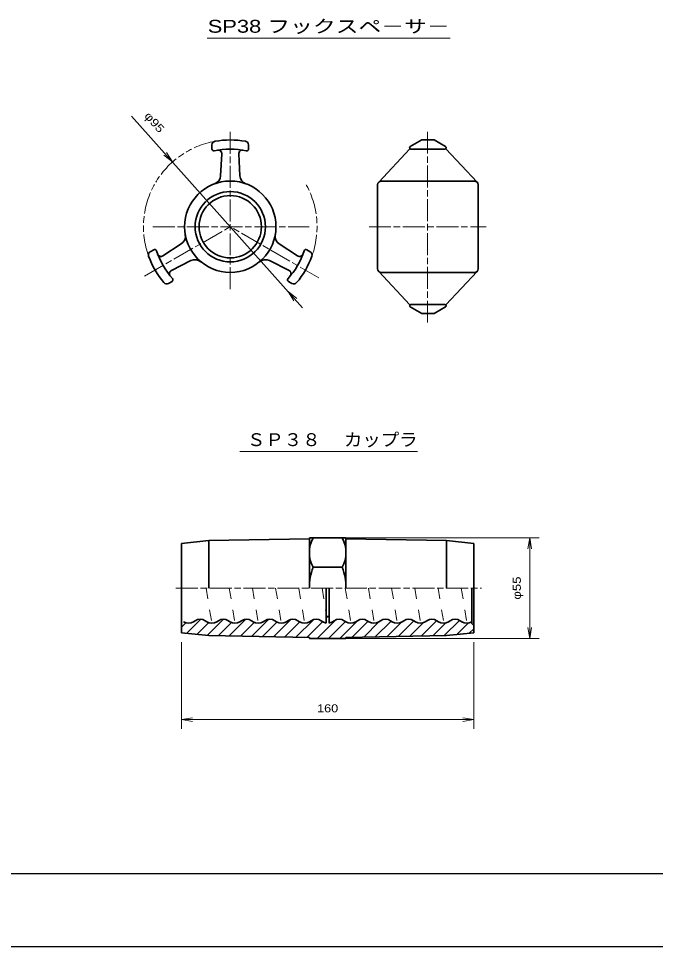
# Model space of a CAD drawing. Units: millimetres at full size, sheet at 1:1; details may follow other scales. Extents: x 0 to 1680, y -15 to 1188.
# Drawn here: x 783 to 1132, y 0 to 508 of the extents above; entities that cross this region are included whole.
import ezdxf
from ezdxf.enums import TextEntityAlignment as Align

# ---------------------------------------------------------------- set-up
doc = ezdxf.new("R2010")
doc.units = ezdxf.units.MM
for name, pattern in [('CHAIN', [18.5, 12, -1.5, 3.5, -1.5]), ('CHAIN_DOUBLE_DASH', [23.5, 12, -1.5, 3.5, -1.5, 3.5, -1.5]), ('DASHED_SPACED', [12, 6, -6])]:
    doc.linetypes.add(name, pattern=pattern)
for name, color, linetype, lineweight in [('1 外形線', 7, 'Continuous', 35), ('2 細線', 3, 'Continuous', 20), ('3 隠れ線', 2, 'DASHED_SPACED', 13), ('4 中心線', 1, 'CHAIN', 15), ('5 想像線', 6, 'CHAIN_DOUBLE_DASH', 13), ('6 寸法線', 4, 'Continuous', 13), ('7 枠・タイトル', 7, 'Continuous', 25), ('DEFPOINTS_8', 7, 'Continuous', 25)]:
    doc.layers.add(name, color=color, linetype=linetype, lineweight=lineweight)
doc.styles.add('ＭＳ Ｐゴシック', font='')
doc.styles.get('ＭＳ Ｐゴシック').set_extended_font_data('MS PGothic')

# ---------------------------------------------------------------- blocks, each defined once
blk = doc.blocks.new('open_arrow')
at = {"color": 0, "linetype": 'Continuous', "lineweight": -2}
blk.add_lwpolyline([(7.5, 1.25), (0, 0), (7.5, -1.25)], dxfattribs=at)

msp = doc.modelspace()

# ---------------------------------------------------------------- linework, layer by layer
at = {"layer": '1 外形線'}
for p, q in [((889.347, 436.47), (889.347, 438.702)), ((909.347, 436.47), (909.347, 438.702)), ((1004.134, 441.411), (997.888, 437.807)), ((1010.905, 441.411), (1004.134, 441.411)), ((1010.905, 441.411), (1017.151, 437.807)), ((894.712, 433.753), (894.044, 421.81)), ((904.651, 421.81), (903.983, 433.753)), ((997.732, 436.638), (980.605, 418.325)), ((998.27, 436.411), (1016.77, 436.411)), ((1017.307, 436.638), (1034.434, 418.325)), ((980.02, 416.911), (980.02, 393.911)), ((1033.02, 418.911), (982.02, 418.911)), ((1035.02, 393.911), (1035.02, 416.911)), ((980.02, 370.911), (980.02, 393.911)), ((1035.02, 393.911), (1035.02, 370.911)), ((855.542, 380.222), (857.477, 381.336)), ((872.526, 384.51), (862.517, 378.008)), ((926.16, 384.555), (936.169, 378.005)), ((943.137, 380.176), (941.204, 381.292)), ((877.829, 375.376), (867.155, 369.983)), ((920.856, 375.369), (931.533, 369.976)), ((997.732, 351.184), (980.605, 369.497)), ((1033.02, 368.911), (982.02, 368.911)), ((1017.307, 351.184), (1034.434, 369.497)), ((865.549, 362.864), (867.483, 363.98)), ((933.137, 362.855), (931.204, 363.972)), ((998.27, 351.411), (1016.77, 351.411)), ((1004.134, 346.411), (997.888, 350.016)), ((1010.905, 346.411), (1004.134, 346.411)), ((1010.905, 346.411), (1017.151, 350.016)), ((962.661, 223.623), (942.661, 223.623)), ((942.661, 196.123), (942.661, 223.623)), ((962.661, 196.123), (962.661, 223.623)), ((887.661, 222.123), (872.661, 220.623)), ((872.661, 171.623), (872.661, 220.623)), ((942.661, 223.123), (887.661, 222.123)), ((887.661, 222.123), (887.661, 196.123)), ((1017.661, 222.123), (962.661, 223.123)), ((1017.661, 222.123), (1017.661, 196.123)), ((1032.661, 220.623), (1017.661, 222.123)), ((1032.661, 171.623), (1032.661, 220.623)), ((960.661, 207.514), (944.661, 207.514)), ((951.911, 196.123), (951.911, 176.944)), ((953.411, 196.123), (953.411, 176.925)), ((1031.661, 176.673), (1031.661, 196.123)), ((880.151, 178.272), (879.247, 177.684)), ((885.597, 178.272), (886.501, 177.684)), ((892.851, 178.272), (891.947, 177.684)), ((898.297, 178.272), (899.201, 177.684)), ((905.551, 178.272), (904.647, 177.684)), ((910.997, 178.272), (911.901, 177.684)), ((918.251, 178.272), (917.347, 177.684)), ((923.697, 178.272), (924.601, 177.684)), ((930.951, 178.272), (930.047, 177.684)), ((936.397, 178.272), (937.301, 177.684)), ((943.651, 178.272), (942.747, 177.684)), ((949.097, 178.272), (950.001, 177.684)), ((951.911, 180.623), (953.411, 180.623)), ((956.225, 178.272), (955.321, 177.684)), ((961.671, 178.272), (962.575, 177.684)), ((968.925, 178.272), (968.021, 177.684)), ((974.371, 178.272), (975.275, 177.684)), ((981.625, 178.272), (980.721, 177.684)), ((987.071, 178.272), (987.975, 177.684)), ((994.325, 178.272), (993.421, 177.684)), ((999.771, 178.272), (1000.675, 177.684)), ((1007.025, 178.272), (1006.121, 177.684)), ((1012.471, 178.272), (1013.375, 177.684)), ((1019.725, 178.272), (1018.821, 177.684)), ((1025.171, 178.272), (1026.075, 177.684)), ((1031.661, 177.775), (1031.521, 177.684)), ((1031.661, 176.673), (1032.661, 175.673)), ((887.661, 170.123), (872.661, 171.623)), ((887.661, 170.123), (942.661, 169.123)), ((942.661, 168.623), (942.661, 169.123)), ((962.661, 168.623), (942.661, 168.623)), ((962.661, 169.123), (1017.661, 170.123)), ((962.661, 168.623), (962.661, 169.123)), ((1017.661, 170.123), (1032.661, 171.623))]:
    msp.add_line(p, q, dxfattribs=at)
for radius in [25, 19.245, 17.045]:
    msp.add_circle((899.347, 393.911), radius, dxfattribs=at)
for centre, radius, start, end in [((891.347, 438.702), 2, 100.12662, 180), ((899.347, 393.911), 47.5, 79.87338, 100.12662), ((907.347, 438.702), 2, 0, 79.87338), ((998.27, 437.161), 0.75, 119.38061, 270), ((1016.77, 437.161), 0.75, 270, 60.61939), ((890.347, 436.47), 1, 180, 281.94054), ((899.347, 393.911), 42.5, 78.05946, 101.94054), ((892.715, 433.864), 2, 356.79773, 99.42516), ((905.979, 433.864), 2, 80.57484, 183.20227), ((908.347, 436.47), 1, 258.05946, 0), ((889.051, 422.089), 5, 290.07144, 356.79773), ((909.643, 422.089), 5, 183.20227, 249.92856), ((982.02, 416.911), 2, 90, 180), ((1033.02, 416.911), 2, 0, 90), ((869.803, 388.703), 5, 303.00732, 9.99778), ((928.898, 388.739), 5, 170.07144, 236.79773), ((857.976, 380.47), 1, 17.99907, 119.93961), ((940.704, 380.426), 1, 60, 161.94054), ((856.541, 378.489), 2, 119.93961, 199.81299), ((899.347, 393.911), 47.5, 199.81299, 220.11194), ((899.347, 393.911), 42.5, 197.99907, 221.92586), ((861.428, 379.685), 2, 200.56422, 303.00732), ((880.083, 370.913), 5, 50.0497, 116.80383), ((918.602, 370.906), 5, 63.20227, 129.92856), ((899.347, 393.911), 42.5, 318.05946, 341.94054), ((899.347, 393.911), 47.5, 319.87338, 340.12662), ((937.264, 379.678), 2, 236.79773, 339.42516), ((942.137, 378.444), 2, 340.12662, 60), ((982.02, 370.911), 2, 180, 270), ((1033.02, 370.911), 2, 270, 0), ((868.057, 368.198), 2, 116.80383, 219.41184), ((930.632, 368.191), 2, 320.57484, 63.20227), ((864.549, 364.596), 2, 220.11194, 299.98531), ((866.983, 364.846), 1, 299.98531, 41.92586), ((931.704, 364.838), 1, 138.05946, 240), ((934.137, 364.587), 2, 240, 319.87338), ((998.27, 350.661), 0.75, 90, 240.61939), ((1016.77, 350.661), 0.75, 299.38061, 90), ((959.88, 215.568), 17.219, 152.11024, 207.88976), ((945.442, 215.568), 17.219, 332.11024, 27.88976), ((976.099, 196.123), 33.438, 160.08312, 180), ((929.223, 196.123), 33.438, 0, 19.91688), ((882.874, 174.078), 5, 57.00469, 122.99531), ((895.574, 174.078), 5, 57.00469, 122.99531), ((908.274, 174.078), 5, 57.00469, 122.99531), ((920.974, 174.078), 5, 57.00469, 122.99531), ((933.674, 174.078), 5, 57.00469, 122.99531), ((946.374, 174.078), 5, 57.00469, 122.99531), ((958.948, 174.078), 5, 57.00469, 122.99531), ((971.648, 174.078), 5, 57.00469, 122.99531), ((984.348, 174.078), 5, 57.00469, 122.99531), ((997.048, 174.078), 5, 57.00469, 122.99531), ((1009.748, 174.078), 5, 57.00469, 122.99531), ((1022.448, 174.078), 5, 57.00469, 122.99531), ((876.524, 181.878), 5, 237.00469, 302.99531), ((889.224, 181.878), 5, 237.00469, 302.99531), ((901.924, 181.878), 5, 237.00469, 302.99531), ((914.624, 181.878), 5, 237.00469, 302.99531), ((927.324, 181.878), 5, 237.00469, 302.99531), ((940.024, 181.878), 5, 237.00469, 302.99531), ((952.724, 181.878), 5, 237.00469, 260.6437), ((952.598, 181.878), 5, 279.3563, 302.99531), ((965.298, 181.878), 5, 237.00469, 302.99531), ((977.998, 181.878), 5, 237.00469, 302.99531), ((990.698, 181.878), 5, 237.00469, 302.99531), ((1003.398, 181.878), 5, 237.00469, 302.99531), ((1016.098, 181.878), 5, 237.00469, 302.99531), ((1028.798, 181.878), 5, 237.00469, 302.99531)]:
    msp.add_arc(centre, radius, start, end, dxfattribs=at)
at = {"layer": '2 細線'}
for p, q in [((875.463, 171.343), (883.189, 179.068)), ((889.269, 172.774), (895.573, 179.078)), ((906.284, 177.414), (907.936, 179.067)), ((910.943, 169.7), (920.272, 179.028)), ((923.097, 169.479), (932.574, 178.955)), ((935.25, 169.258), (944.824, 178.832)), ((946.99, 168.623), (957.085, 178.718)), ((951.911, 179.731), (952.803, 180.623)), ((953.177, 168.623), (962.371, 177.817)), ((959.364, 168.623), (969.151, 178.41)), ((966.114, 169.186), (974.874, 177.945)), ((972.416, 169.3), (980.946, 177.831)), ((978.718, 169.415), (987.376, 178.073)), ((991.321, 169.644), (999.879, 178.202)), ((1003.925, 169.873), (1012.38, 178.329)), ((1016.528, 170.102), (1024.875, 178.449)), ((872.661, 174.727), (875.037, 177.104)), ((881.088, 170.78), (887.494, 177.187)), ((886.713, 170.218), (889.269, 172.774)), ((892.713, 170.031), (899.961, 177.279)), ((898.79, 169.921), (906.284, 177.414)), ((906.962, 171.905), (912.438, 177.381)), ((917.02, 169.589), (924.923, 177.492)), ((929.173, 169.368), (937.417, 177.611)), ((941.327, 169.147), (949.918, 177.738)), ((985.019, 169.529), (992.859, 177.369)), ((997.623, 169.759), (1005.009, 177.145)), ((1010.226, 169.988), (1017.252, 177.013)), ((1023.3, 170.687), (1029.548, 176.934)), ((1030.174, 171.374), (1032.661, 173.861)), ((904.867, 169.81), (906.962, 171.905))]:
    msp.add_line(p, q, dxfattribs=at)
at = {"layer": '3 隠れ線'}
for p, q in [((886.082, 196.123), (889.257, 176.878)), ((898.782, 196.123), (901.957, 176.878)), ((911.482, 196.123), (914.657, 176.878)), ((924.182, 196.123), (927.357, 176.878)), ((936.882, 196.123), (940.057, 176.878)), ((949.582, 196.123), (951.911, 182.009)), ((962.282, 196.123), (965.457, 176.88)), ((974.982, 196.123), (978.157, 176.88)), ((987.682, 196.123), (990.857, 176.88)), ((1000.382, 196.123), (1003.557, 176.88)), ((1013.082, 196.123), (1016.257, 176.88)), ((1025.782, 196.123), (1028.957, 176.88))]:
    msp.add_line(p, q, dxfattribs=at)
at = {"layer": '4 中心線'}
for p, q in [((899.347, 359.769), (899.347, 445.968)), ((1007.385, 341.411), (1007.385, 446.411)), ((852.395, 366.871), (899.347, 393.911)), ((857.049, 393.911), (942.485, 393.911)), ((947.915, 365.871), (899.347, 393.911)), ((975.293, 393.911), (1039.477, 393.911)), ((869.615, 196.123), (1036.858, 196.123))]:
    msp.add_line(p, q, dxfattribs=at)
at = {"layer": '5 想像線'}
for start, end in [(100.12662, 199.81299), (340.12662, 29.93801)]:
    msp.add_arc((899.347, 393.911), 47.5, start, end, dxfattribs=at)
at = {"layer": '6 寸法線'}
for p, q in [((886.745, 497.131), (1019.727, 497.131)), ((938.974, 349.527), (845.309, 454.437)), ((904.582, 270.855), (1001.891, 270.855)), ((957.741, 223.623), (1068.387, 223.623)), ((1063.307, 168.623), (1063.307, 223.623)), ((957.741, 168.623), (1068.387, 168.623)), ((872.661, 166.543), (872.661, 119.051)), ((1032.661, 166.543), (1032.661, 119.051)), ((872.661, 124.131), (1032.661, 124.131))]:
    msp.add_line(p, q, dxfattribs=at)
at = {"layer": '7 枠・タイトル'}
msp.add_line((40, 40), (1640, 40), dxfattribs=at)
at = {"layer": 'DEFPOINTS_8'}
msp.add_line((0, 0), (1680, 0), dxfattribs=at)

# ---------------------------------------------------------------- block references
at = {"layer": '6 寸法線', "xscale": 0.8, "yscale": 0.8}
for p, rotation in [((867.712, 429.344), 131.8), ((930.982, 358.478), 311.8), ((1063.307, 223.623), 270), ((1063.307, 168.623), 90), ((1032.661, 124.131), 180)]:
    msp.add_blockref('open_arrow', p, dxfattribs=dict(at, rotation=rotation))
msp.add_blockref('open_arrow', (872.661, 124.131), dxfattribs=at)

# ---------------------------------------------------------------- texts
at = {"layer": '6 寸法線', "style": 'ＭＳ Ｐゴシック'}
for s, height, width, p in [('SP38 フックスペ－サ－', 7.038, 1.3, (953.236, 503.622)), ('160', 4.399, 1.2, (952.661, 130.331))]:
    msp.add_text(s, height=height, dxfattribs=dict(at, width=width)).set_placement(p, align=Align.MIDDLE_CENTER)
at = {"layer": '6 寸法線', "style": 'ＭＳ Ｐゴシック', "width": 1.25}
for s, rotation, p in [('φ95', 311.759, (857.814, 451.097)), ('φ55', 90, (1056.203, 196.123))]:
    msp.add_text(s, height=4.399, rotation=rotation, dxfattribs=at).set_placement(p, align=Align.MIDDLE_CENTER)
at = {"layer": '6 寸法線', "style": 'ＭＳ Ｐゴシック', "width": 1.05}
msp.add_text('ＳＰ３８\u3000 カップラ', height=7.038, dxfattribs=at).set_placement((1001.891, 277.373), align=Align.MIDDLE_RIGHT)

doc.saveas('drawing.dxf')
